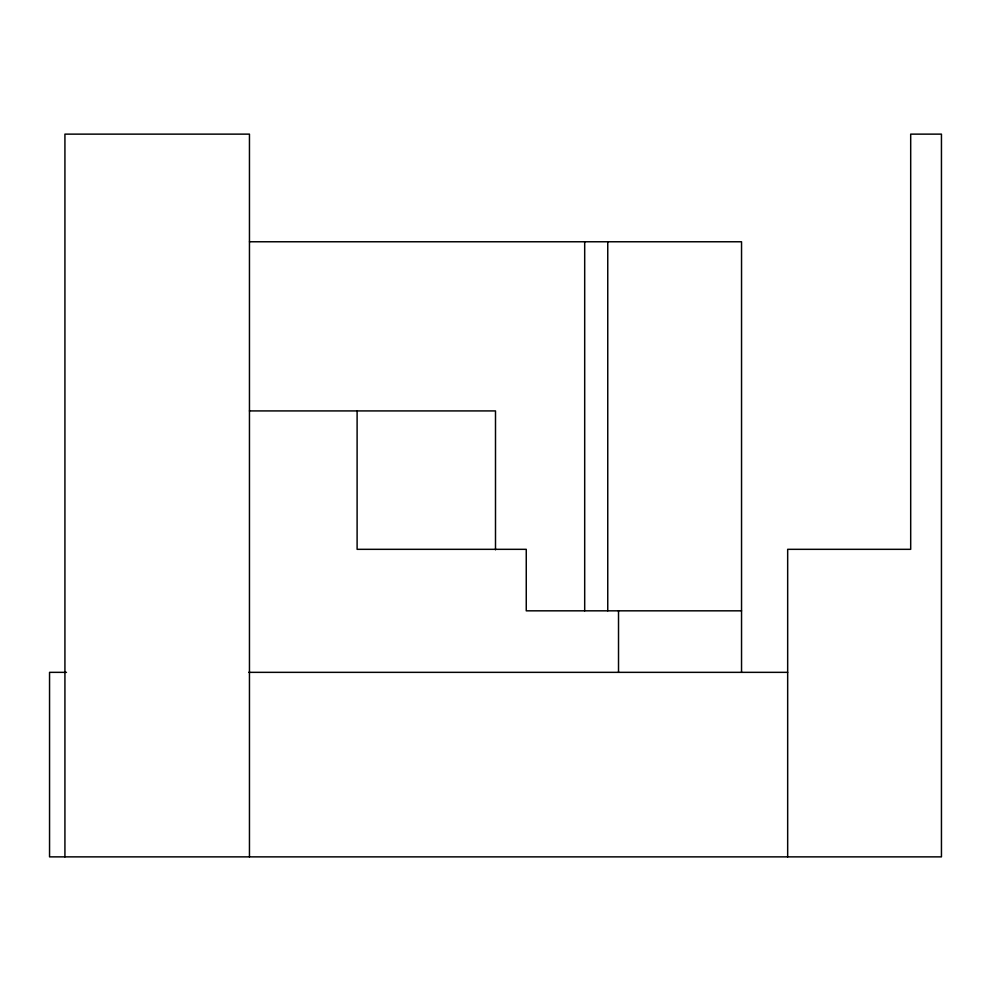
<?xml version="1.0" encoding="UTF-8"?>
<svg xmlns="http://www.w3.org/2000/svg" width="991" height="991" viewBox="0 0 991 991"><rect width="100%" height="100%" fill="white"/><g stroke="black" fill="none" stroke-linecap="round" stroke-linejoin="round"><path stroke-width="1.49" d="M249.497 241.767L741.541 241.767L741.541 672.344M249.459 410.918L495.5 410.918L495.5 549.794M741.541 610.828L526.258 610.828L526.258 549.324L357.107 549.324L357.107 410.918M66.471 672.344L49.55 672.344L49.55 856.868L941.45 856.868L941.45 134.132L910.692 134.132L910.692 549.324L787.672 549.324L787.672 856.868M248.679 672.344L787.672 672.344M618.52 610.828L618.52 672.344M607.756 241.767L607.756 610.828M584.69 241.767L584.69 610.828M249.459 856.868L249.459 134.132L64.923 134.132L64.923 856.868"/></g></svg>
